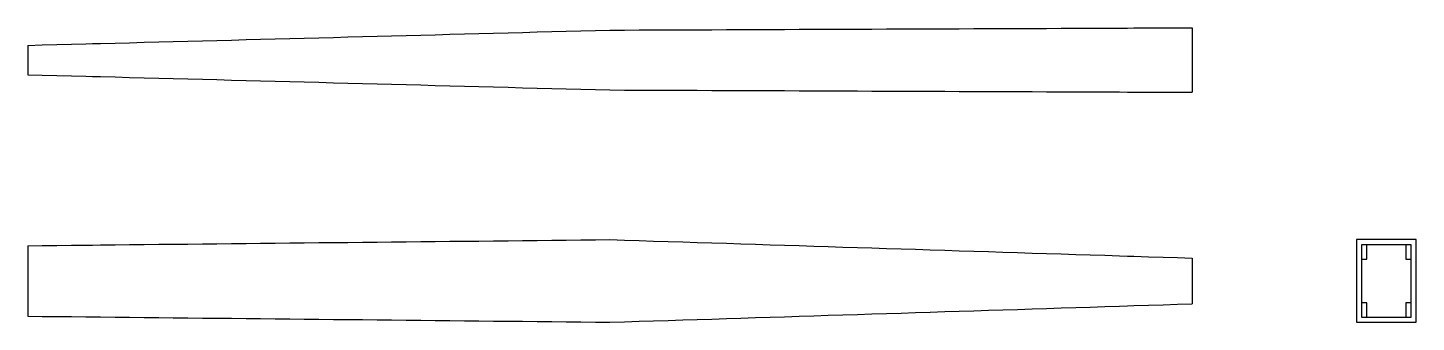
# Model space of a CAD drawing. Header units: inches. Extents: x 0 to 10.7, y -0.3 to 2.
import ezdxf

# ---------------------------------------------------------------- set-up
doc = ezdxf.new("R2010")
doc.units = ezdxf.units.IN

msp = doc.modelspace()

# ---------------------------------------------------------------- linework, layer by layer
at = {"layer": 'FRONT'}
for p, q in [((0, 0.272509), (0.1125, 0.273677)), ((0, 0.272509), (0, -0.272509)), ((0.1125, 0.273677), (0.225, 0.274844)), ((0.225, 0.274844), (0.3375, 0.276012)), ((0.3375, 0.276012), (0.45, 0.27718)), ((0.45, 0.27718), (0.5, 0.277699)), ((0.5, 0.277699), (0.5625, 0.278347)), ((0.5625, 0.278347), (0.675, 0.279515)), ((0.675, 0.279515), (0.7875, 0.280683)), ((0.7875, 0.280683), (0.9, 0.28185)), ((0.9, 0.28185), (1.0125, 0.283018)), ((1.0125, 0.283018), (1.125, 0.284186)), ((1.125, 0.284186), (1.2375, 0.285353)), ((1.2375, 0.285353), (1.35, 0.286521)), ((1.35, 0.286521), (1.4625, 0.287689)), ((1.4625, 0.287689), (1.575, 0.288856)), ((1.575, 0.288856), (1.6875, 0.290024)), ((1.6875, 0.290024), (1.8, 0.291191)), ((1.8, 0.291191), (1.9125, 0.292359)), ((1.9125, 0.292359), (2.025, 0.293527)), ((2.025, 0.293527), (2.1375, 0.294694)), ((2.1375, 0.294694), (2.25, 0.295862)), ((2.25, 0.295862), (2.3625, 0.29703)), ((2.3625, 0.29703), (2.475, 0.298197)), ((2.475, 0.298197), (2.5875, 0.299365)), ((2.5875, 0.299365), (2.7, 0.300533)), ((2.7, 0.300533), (2.8125, 0.3017)), ((2.8125, 0.3017), (2.925, 0.302868)), ((2.925, 0.302868), (3.0375, 0.304036)), ((3.0375, 0.304036), (3.15, 0.305203)), ((3.15, 0.305203), (3.2625, 0.306371)), ((3.2625, 0.306371), (3.375, 0.307539)), ((3.375, 0.307539), (3.4875, 0.308706)), ((3.4875, 0.308706), (3.6, 0.309874)), ((3.6, 0.309874), (3.7125, 0.311041)), ((3.7125, 0.311041), (3.825, 0.312209)), ((3.825, 0.312209), (3.9375, 0.313377)), ((3.9375, 0.313377), (4.05, 0.314544)), ((4.05, 0.314544), (4.1625, 0.315712)), ((4.1625, 0.315712), (4.275, 0.31688)), ((4.275, 0.31688), (4.3875, 0.318047)), ((4.3875, 0.318047), (4.5, 0.319215)), ((4.5, 0.319215), (4.6125, 0.315654)), ((4.6125, 0.315654), (4.725, 0.312094)), ((4.725, 0.312094), (4.8375, 0.308533)), ((4.8375, 0.308533), (4.95, 0.304972)), ((4.95, 0.304972), (5.0625, 0.301412)), ((5.0625, 0.301412), (5.175, 0.297851)), ((5.175, 0.297851), (5.2875, 0.29429)), ((5.2875, 0.29429), (5.4, 0.290729)), ((5.4, 0.290729), (5.5125, 0.287169)), ((5.5125, 0.287169), (5.625, 0.283608)), ((5.625, 0.283608), (5.7375, 0.280047)), ((5.7375, 0.280047), (5.85, 0.276487)), ((5.85, 0.276487), (5.9625, 0.272926)), ((5.9625, 0.272926), (6.075, 0.269365)), ((6.075, 0.269365), (6.1875, 0.265805)), ((6.1875, 0.265805), (6.3, 0.262244)), ((6.3, 0.262244), (6.4125, 0.258683)), ((6.4125, 0.258683), (6.525, 0.255122)), ((6.525, 0.255122), (6.6375, 0.251562)), ((6.6375, 0.251562), (6.75, 0.248001)), ((6.75, 0.248001), (6.8625, 0.24444)), ((6.8625, 0.24444), (6.975, 0.24088)), ((6.975, 0.24088), (7.0875, 0.237319)), ((7.0875, 0.237319), (7.2, 0.233758)), ((7.2, 0.233758), (7.3125, 0.230198)), ((7.3125, 0.230198), (7.425, 0.226637)), ((7.425, 0.226637), (7.5375, 0.223076)), ((7.5375, 0.223076), (7.65, 0.219516)), ((7.65, 0.219516), (7.7625, 0.215955)), ((7.7625, 0.215955), (7.875, 0.212394)), ((7.875, 0.212394), (7.9875, 0.208833)), ((7.9875, 0.208833), (8.1, 0.205273)), ((8.1, 0.205273), (8.2125, 0.201712)), ((8.2125, 0.201712), (8.325, 0.198151)), ((8.325, 0.198151), (8.4375, 0.194591)), ((8.4375, 0.194591), (8.5, 0.192613)), ((8.5, 0.192613), (8.55, 0.19103)), ((8.55, 0.19103), (8.6625, 0.187469)), ((8.6625, 0.187469), (8.775, 0.183909)), ((8.775, 0.183909), (8.8875, 0.180348)), ((8.8875, 0.180348), (9, 0.176787)), ((9, 0.176787), (9, -0.176787)), ((7.7625, -0.215955), (7.875, -0.212394)), ((7.875, -0.212394), (7.9875, -0.208833)), ((7.9875, -0.208833), (8.1, -0.205273)), ((8.1, -0.205273), (8.2125, -0.201712)), ((8.2125, -0.201712), (8.325, -0.198151)), ((8.325, -0.198151), (8.4375, -0.194591)), ((8.4375, -0.194591), (8.5, -0.192613)), ((8.5, -0.192613), (8.55, -0.19103)), ((8.55, -0.19103), (8.6625, -0.187469)), ((8.6625, -0.187469), (8.775, -0.183909)), ((8.775, -0.183909), (8.8875, -0.180348)), ((8.8875, -0.180348), (9, -0.176787)), ((0, -0.272509), (0.1125, -0.273677)), ((0.1125, -0.273677), (0.225, -0.274844)), ((0.225, -0.274844), (0.3375, -0.276012)), ((0.3375, -0.276012), (0.45, -0.27718)), ((0.45, -0.27718), (0.5, -0.277699)), ((0.5, -0.277699), (0.5625, -0.278347)), ((0.5625, -0.278347), (0.675, -0.279515)), ((0.675, -0.279515), (0.7875, -0.280683)), ((0.7875, -0.280683), (0.9, -0.28185)), ((0.9, -0.28185), (1.0125, -0.283018)), ((1.0125, -0.283018), (1.125, -0.284186)), ((1.125, -0.284186), (1.2375, -0.285353)), ((1.2375, -0.285353), (1.35, -0.286521)), ((1.35, -0.286521), (1.4625, -0.287689)), ((1.4625, -0.287689), (1.575, -0.288856)), ((1.575, -0.288856), (1.6875, -0.290024)), ((1.6875, -0.290024), (1.8, -0.291191)), ((1.8, -0.291191), (1.9125, -0.292359)), ((1.9125, -0.292359), (2.025, -0.293527)), ((2.025, -0.293527), (2.1375, -0.294694)), ((2.1375, -0.294694), (2.25, -0.295862)), ((2.25, -0.295862), (2.3625, -0.29703)), ((2.3625, -0.29703), (2.475, -0.298197)), ((2.475, -0.298197), (2.5875, -0.299365)), ((2.5875, -0.299365), (2.7, -0.300533)), ((2.7, -0.300533), (2.8125, -0.3017)), ((2.8125, -0.3017), (2.925, -0.302868)), ((2.925, -0.302868), (3.0375, -0.304036)), ((3.0375, -0.304036), (3.15, -0.305203)), ((3.15, -0.305203), (3.2625, -0.306371)), ((3.2625, -0.306371), (3.375, -0.307539)), ((3.375, -0.307539), (3.4875, -0.308706)), ((3.4875, -0.308706), (3.6, -0.309874)), ((3.6, -0.309874), (3.7125, -0.311041)), ((3.7125, -0.311041), (3.825, -0.312209)), ((3.825, -0.312209), (3.9375, -0.313377)), ((3.9375, -0.313377), (4.05, -0.314544)), ((4.05, -0.314544), (4.1625, -0.315712)), ((4.1625, -0.315712), (4.275, -0.31688)), ((4.275, -0.31688), (4.3875, -0.318047)), ((4.3875, -0.318047), (4.5, -0.319215)), ((4.5, -0.319215), (4.6125, -0.315654)), ((4.6125, -0.315654), (4.725, -0.312094)), ((4.725, -0.312094), (4.8375, -0.308533)), ((4.8375, -0.308533), (4.95, -0.304972)), ((4.95, -0.304972), (5.0625, -0.301412)), ((5.0625, -0.301412), (5.175, -0.297851)), ((5.175, -0.297851), (5.2875, -0.29429)), ((5.2875, -0.29429), (5.4, -0.290729)), ((5.4, -0.290729), (5.5125, -0.287169)), ((5.5125, -0.287169), (5.625, -0.283608)), ((5.625, -0.283608), (5.7375, -0.280047)), ((5.7375, -0.280047), (5.85, -0.276487)), ((5.85, -0.276487), (5.9625, -0.272926)), ((5.9625, -0.272926), (6.075, -0.269365)), ((6.075, -0.269365), (6.1875, -0.265805)), ((6.1875, -0.265805), (6.3, -0.262244)), ((6.3, -0.262244), (6.4125, -0.258683)), ((6.4125, -0.258683), (6.525, -0.255122)), ((6.525, -0.255122), (6.6375, -0.251562)), ((6.6375, -0.251562), (6.75, -0.248001)), ((6.75, -0.248001), (6.8625, -0.24444)), ((6.8625, -0.24444), (6.975, -0.24088)), ((6.975, -0.24088), (7.0875, -0.237319)), ((7.0875, -0.237319), (7.2, -0.233758)), ((7.2, -0.233758), (7.3125, -0.230198)), ((7.3125, -0.230198), (7.425, -0.226637)), ((7.425, -0.226637), (7.5375, -0.223076)), ((7.5375, -0.223076), (7.65, -0.219516)), ((7.65, -0.219516), (7.7625, -0.215955))]:
    msp.add_line(p, q, dxfattribs=at)
at = {"layer": 'SECTION'}
for p, q in [((10.731431, 0.319215), (10.268569, 0.319215)), ((10.268569, 0.319215), (10.268569, -0.319215)), ((10.691431, 0.279215), (10.308569, 0.279215)), ((10.308569, 0.279215), (10.308569, -0.279215)), ((10.348569, 0.279215), (10.308569, 0.279215)), ((10.308569, 0.279215), (10.308569, 0.168141)), ((10.348569, 0.168141), (10.348569, 0.279215)), ((10.691431, 0.279215), (10.651431, 0.279215)), ((10.651431, 0.279215), (10.651431, 0.168141)), ((10.691431, -0.279215), (10.691431, 0.279215)), ((10.691431, 0.168141), (10.691431, 0.279215)), ((10.731431, -0.319215), (10.731431, 0.319215)), ((10.308569, 0.168141), (10.348569, 0.168141)), ((10.651431, 0.168141), (10.691431, 0.168141)), ((10.348569, -0.168141), (10.308569, -0.168141)), ((10.308569, -0.168141), (10.308569, -0.279215)), ((10.348569, -0.279215), (10.348569, -0.168141)), ((10.691431, -0.168141), (10.651431, -0.168141)), ((10.651431, -0.168141), (10.651431, -0.279215)), ((10.691431, -0.279215), (10.691431, -0.168141)), ((10.268569, -0.319215), (10.731431, -0.319215)), ((10.308569, -0.279215), (10.691431, -0.279215)), ((10.308569, -0.279215), (10.348569, -0.279215)), ((10.651431, -0.279215), (10.691431, -0.279215))]:
    msp.add_line(p, q, dxfattribs=at)
at = {"layer": 'TOP'}
for p, q in [((4.1625, 1.930218), (4.275, 1.933171)), ((4.275, 1.933171), (4.3875, 1.936123)), ((4.3875, 1.936123), (4.5, 1.939076)), ((4.5, 1.939076), (4.6125, 1.939524)), ((4.6125, 1.939524), (4.725, 1.939972)), ((4.725, 1.939972), (4.8375, 1.94042)), ((4.8375, 1.94042), (4.95, 1.940869)), ((4.95, 1.940869), (5.0625, 1.941317)), ((5.0625, 1.941317), (5.175, 1.941765)), ((5.175, 1.941765), (5.2875, 1.942213)), ((5.2875, 1.942213), (5.4, 1.942661)), ((5.4, 1.942661), (5.5125, 1.943109)), ((5.5125, 1.943109), (5.625, 1.943558)), ((5.625, 1.943558), (5.7375, 1.944006)), ((5.7375, 1.944006), (5.85, 1.944454)), ((5.85, 1.944454), (5.9625, 1.944902)), ((5.9625, 1.944902), (6.075, 1.94535)), ((6.075, 1.94535), (6.1875, 1.945799)), ((6.1875, 1.945799), (6.3, 1.946247)), ((6.3, 1.946247), (6.4125, 1.946695)), ((6.4125, 1.946695), (6.525, 1.947143)), ((6.525, 1.947143), (6.6375, 1.947591)), ((6.6375, 1.947591), (6.75, 1.94804)), ((6.75, 1.94804), (6.8625, 1.948488)), ((6.8625, 1.948488), (6.975, 1.948936)), ((6.975, 1.948936), (7.0875, 1.949384)), ((7.0875, 1.949384), (7.2, 1.949832)), ((7.2, 1.949832), (7.3125, 1.95028)), ((7.3125, 1.95028), (7.425, 1.950729)), ((7.425, 1.950729), (7.5375, 1.951177)), ((7.5375, 1.951177), (7.65, 1.951625)), ((7.65, 1.951625), (7.7625, 1.952073)), ((7.7625, 1.952073), (7.875, 1.952521)), ((7.875, 1.952521), (7.9875, 1.95297)), ((7.9875, 1.95297), (8.1, 1.953418)), ((8.1, 1.953418), (8.2125, 1.953866)), ((8.2125, 1.953866), (8.325, 1.954314)), ((8.325, 1.954314), (8.4375, 1.954762)), ((8.4375, 1.954762), (8.5, 1.955011)), ((8.5, 1.955011), (8.55, 1.95521)), ((8.55, 1.95521), (8.6625, 1.955659)), ((8.6625, 1.955659), (8.775, 1.956107)), ((8.775, 1.956107), (8.8875, 1.956555)), ((8.8875, 1.956555), (9, 1.957003)), ((9, 1.957003), (9, 1.458287)), ((0.1125, 1.823924), (0.225, 1.826877)), ((0.225, 1.826877), (0.3375, 1.82983)), ((0.3375, 1.82983), (0.45, 1.832782)), ((0.45, 1.832782), (0.5, 1.834095)), ((0.5, 1.834095), (0.5625, 1.835735)), ((0.5625, 1.835735), (0.675, 1.838687)), ((0.675, 1.838687), (0.7875, 1.84164)), ((0.7875, 1.84164), (0.9, 1.844593)), ((0.9, 1.844593), (1.0125, 1.847545)), ((1.0125, 1.847545), (1.125, 1.850498)), ((1.125, 1.850498), (1.2375, 1.85345)), ((1.2375, 1.85345), (1.35, 1.856403)), ((1.35, 1.856403), (1.4625, 1.859356)), ((1.4625, 1.859356), (1.575, 1.862308)), ((1.575, 1.862308), (1.6875, 1.865261)), ((1.6875, 1.865261), (1.8, 1.868213)), ((1.8, 1.868213), (1.9125, 1.871166)), ((1.9125, 1.871166), (2.025, 1.874119)), ((2.025, 1.874119), (2.1375, 1.877071)), ((2.1375, 1.877071), (2.25, 1.880024)), ((2.25, 1.880024), (2.3625, 1.882976)), ((2.3625, 1.882976), (2.475, 1.885929)), ((2.475, 1.885929), (2.5875, 1.888882)), ((2.5875, 1.888882), (2.7, 1.891834)), ((2.7, 1.891834), (2.8125, 1.894787)), ((2.8125, 1.894787), (2.925, 1.897739)), ((2.925, 1.897739), (3.0375, 1.900692)), ((3.0375, 1.900692), (3.15, 1.903645)), ((3.15, 1.903645), (3.2625, 1.906597)), ((3.2625, 1.906597), (3.375, 1.90955)), ((3.375, 1.90955), (3.4875, 1.912502)), ((3.4875, 1.912502), (3.6, 1.915455)), ((3.6, 1.915455), (3.7125, 1.918408)), ((3.7125, 1.918408), (3.825, 1.92136)), ((3.825, 1.92136), (3.9375, 1.924313)), ((3.9375, 1.924313), (4.05, 1.927265)), ((4.05, 1.927265), (4.1625, 1.930218)), ((0, 1.820972), (0.1125, 1.823924)), ((0, 1.820972), (0, 1.594318)), ((0, 1.594318), (0.1125, 1.591366)), ((0.1125, 1.591366), (0.225, 1.588413)), ((0.225, 1.588413), (0.3375, 1.58546)), ((0.3375, 1.58546), (0.45, 1.582508)), ((0.45, 1.582508), (0.5, 1.581195)), ((0.5, 1.581195), (0.5625, 1.579555)), ((0.5625, 1.579555), (0.675, 1.576603)), ((0.675, 1.576603), (0.7875, 1.57365)), ((0.7875, 1.57365), (0.9, 1.570697)), ((0.9, 1.570697), (1.0125, 1.567745)), ((1.0125, 1.567745), (1.125, 1.564792)), ((1.125, 1.564792), (1.2375, 1.56184)), ((1.2375, 1.56184), (1.35, 1.558887)), ((1.35, 1.558887), (1.4625, 1.555934)), ((1.4625, 1.555934), (1.575, 1.552982)), ((1.575, 1.552982), (1.6875, 1.550029)), ((1.6875, 1.550029), (1.8, 1.547077)), ((1.8, 1.547077), (1.9125, 1.544124)), ((1.9125, 1.544124), (2.025, 1.541171)), ((2.025, 1.541171), (2.1375, 1.538219)), ((2.1375, 1.538219), (2.25, 1.535266)), ((2.25, 1.535266), (2.3625, 1.532314)), ((2.3625, 1.532314), (2.475, 1.529361)), ((2.475, 1.529361), (2.5875, 1.526408)), ((2.5875, 1.526408), (2.7, 1.523456)), ((2.7, 1.523456), (2.8125, 1.520503)), ((2.8125, 1.520503), (2.925, 1.517551)), ((2.925, 1.517551), (3.0375, 1.514598)), ((3.0375, 1.514598), (3.15, 1.511645)), ((3.15, 1.511645), (3.2625, 1.508693)), ((3.2625, 1.508693), (3.375, 1.50574)), ((3.375, 1.50574), (3.4875, 1.502788)), ((3.4875, 1.502788), (3.6, 1.499835)), ((3.6, 1.499835), (3.7125, 1.496882)), ((3.7125, 1.496882), (3.825, 1.49393)), ((3.825, 1.49393), (3.9375, 1.490977)), ((3.9375, 1.490977), (4.05, 1.488025)), ((4.05, 1.488025), (4.1625, 1.485072)), ((4.1625, 1.485072), (4.275, 1.482119)), ((4.275, 1.482119), (4.3875, 1.479167)), ((4.3875, 1.479167), (4.5, 1.476214)), ((4.5, 1.476214), (4.6125, 1.475766)), ((4.6125, 1.475766), (4.725, 1.475318)), ((4.725, 1.475318), (4.8375, 1.47487)), ((4.8375, 1.47487), (4.95, 1.474421)), ((4.95, 1.474421), (5.0625, 1.473973)), ((5.0625, 1.473973), (5.175, 1.473525)), ((5.175, 1.473525), (5.2875, 1.473077)), ((5.2875, 1.473077), (5.4, 1.472629)), ((5.4, 1.472629), (5.5125, 1.472181)), ((5.5125, 1.472181), (5.625, 1.471732)), ((5.625, 1.471732), (5.7375, 1.471284)), ((5.7375, 1.471284), (5.85, 1.470836)), ((5.85, 1.470836), (5.9625, 1.470388)), ((5.9625, 1.470388), (6.075, 1.46994)), ((6.075, 1.46994), (6.1875, 1.469491)), ((6.1875, 1.469491), (6.3, 1.469043)), ((6.3, 1.469043), (6.4125, 1.468595)), ((6.4125, 1.468595), (6.525, 1.468147)), ((6.525, 1.468147), (6.6375, 1.467699)), ((6.6375, 1.467699), (6.75, 1.467251)), ((6.75, 1.467251), (6.8625, 1.466802)), ((6.8625, 1.466802), (6.975, 1.466354)), ((6.975, 1.466354), (7.0875, 1.465906)), ((7.0875, 1.465906), (7.2, 1.465458)), ((7.2, 1.465458), (7.3125, 1.46501)), ((7.3125, 1.46501), (7.425, 1.464561)), ((7.425, 1.464561), (7.5375, 1.464113)), ((7.5375, 1.464113), (7.65, 1.463665)), ((7.65, 1.463665), (7.7625, 1.463217)), ((7.7625, 1.463217), (7.875, 1.462769)), ((7.875, 1.462769), (7.9875, 1.46232)), ((7.9875, 1.46232), (8.1, 1.461872)), ((8.1, 1.461872), (8.2125, 1.461424)), ((8.2125, 1.461424), (8.325, 1.460976)), ((8.325, 1.460976), (8.4375, 1.460528)), ((8.4375, 1.460528), (8.5, 1.460279)), ((8.5, 1.460279), (8.55, 1.46008)), ((8.55, 1.46008), (8.6625, 1.459631)), ((8.6625, 1.459631), (8.775, 1.459183)), ((8.775, 1.459183), (8.8875, 1.458735)), ((8.8875, 1.458735), (9, 1.458287))]:
    msp.add_line(p, q, dxfattribs=at)

doc.saveas('drawing.dxf')
